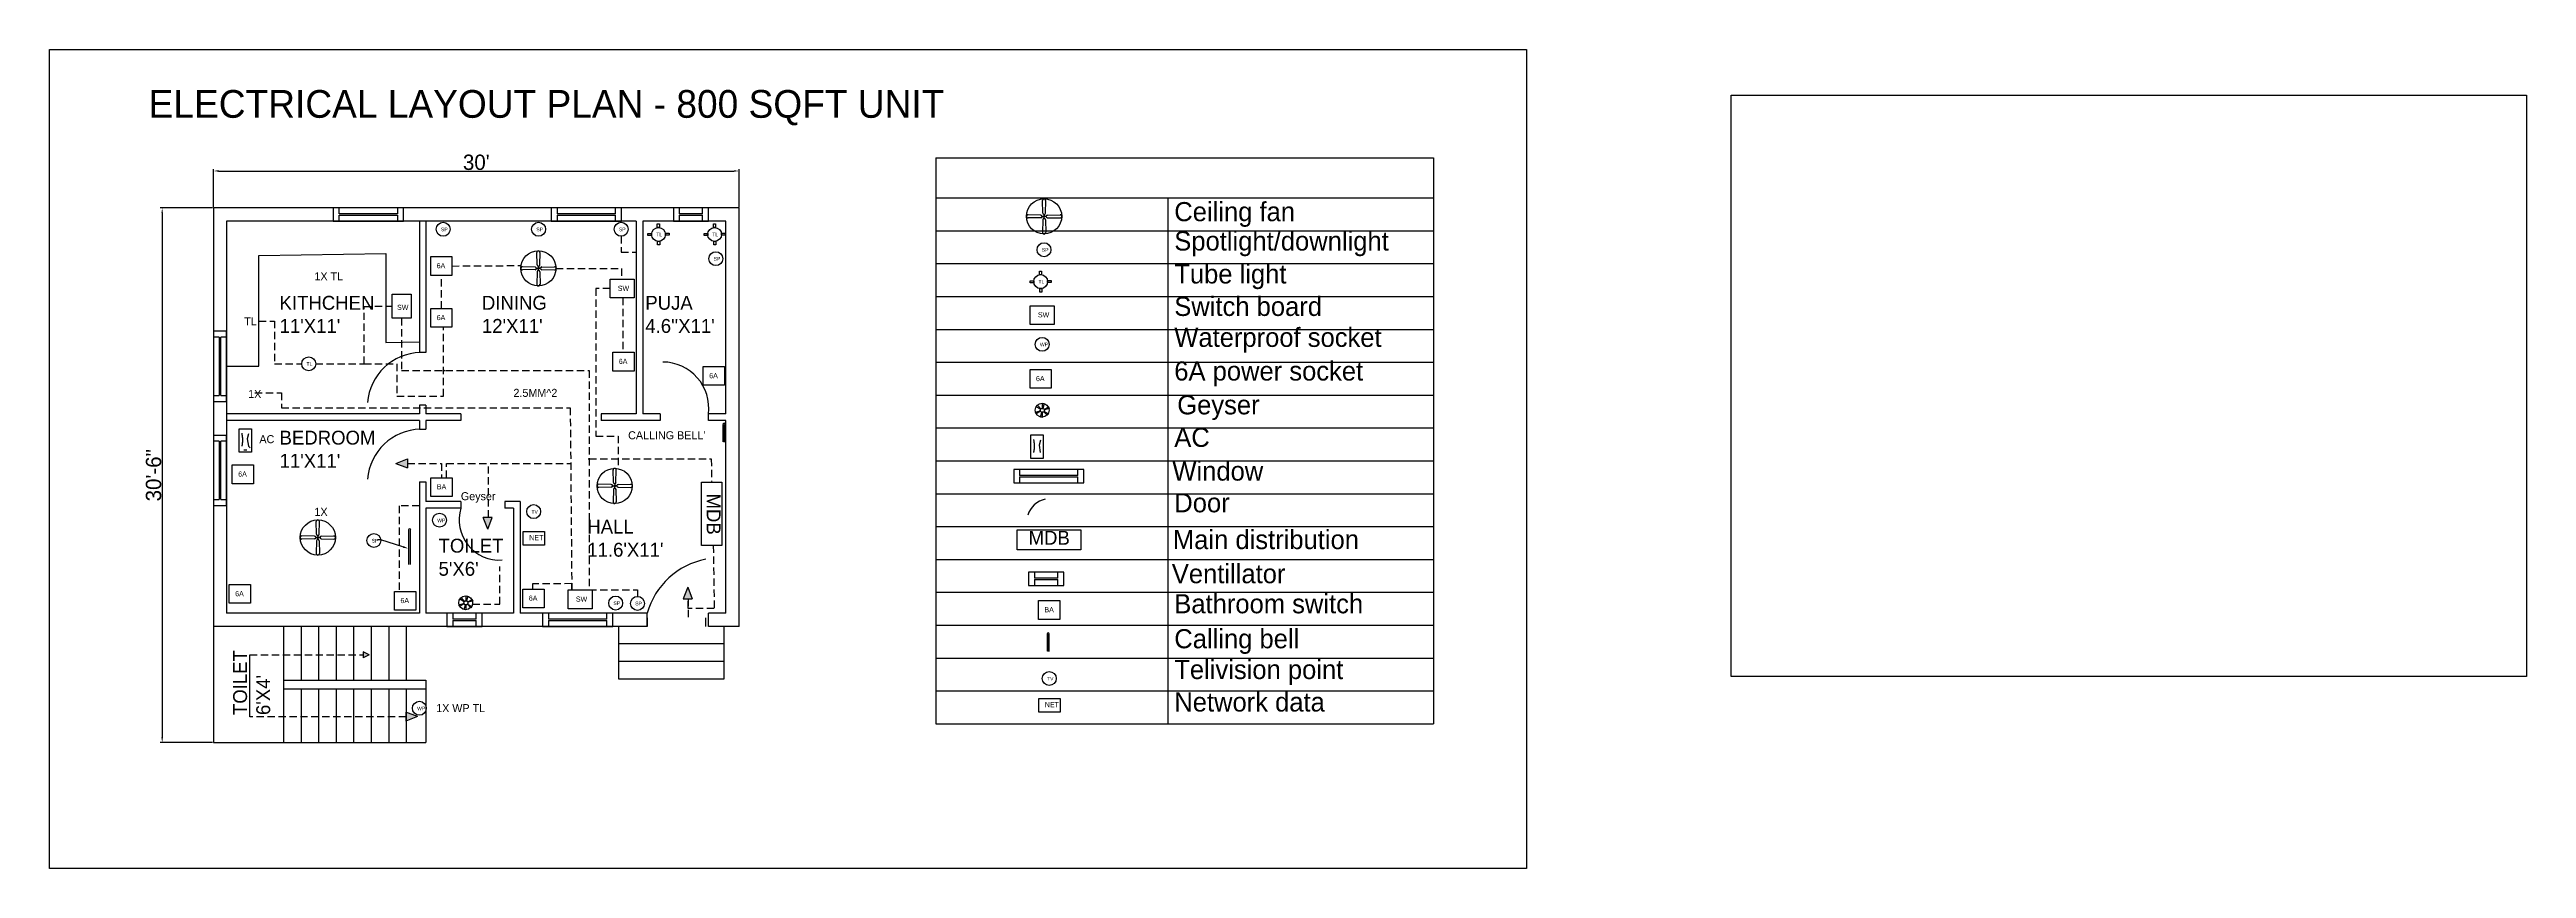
# Model space of a CAD drawing. Header units: inches. Extents: x 33780 to 67939, y 66824 to 134484.
# Drawn here: x 33780 to 35477, y 66824 to 67384 of the extents above; entities outside this region: 1.
import ezdxf
from ezdxf import colors
from ezdxf.entities.mleader import LeaderData, LeaderLine
from ezdxf.math import Vec2, Vec3

# ---------------------------------------------------------------- set-up
doc = ezdxf.new("R2010")
doc.units = ezdxf.units.IN
doc.header["$LTSCALE"] = 10
doc.linetypes.add('DASHED', pattern=[0.75, 0.5, -0.25])
for name, color, linetype in [('BU_1.5_mm^', 140, 'Continuous'), ('GNYE_2.5_mm^', 3, 'Continuous'), ('LOCBOX', 3, 'Continuous'), ('POS', 3, 'Continuous'), ('SIMB', 7, 'Continuous'), ('TAG', 51, 'Continuous'), ('TERMS', 3, 'Continuous'), ('TITLE', 7, 'Continuous'), ('WIRE CONNECTION', 3, 'DASHED'), ('WIRENO', 3, 'Continuous'), ('WIREREF', 52, 'Continuous')]:
    doc.layers.add(name, color=color, linetype=linetype)
doc.styles.add('Annotative', font='txt')
doc.dimstyles.get("Standard").update_dxf_attribs({"dimtxt": 0.18, "dimasz": 0.18, "dimexe": 0.18, "dimexo": 0.0625, "dimgap": 0.09, "dimtad": 0, "dimtih": 1, "dimtoh": 1, "dimdec": 4, "dimzin": 0, "dimdsep": 46, "dimtxsty": 'Standard', "dimcen": 0.09, "dimadec": 0, "dimazin": 0, "dimtfac": 1, "dimtdec": 4, "dimtofl": 0, "dimtmove": 0, "dimatfit": 3, "dimfxl": 1, "dimtolj": 1, "dimtzin": 0, "dimarcsym": 0})
picture_1 = doc.add_image_def('image1.jpeg', size_in_pixel=(1204, 880))

# ---------------------------------------------------------------- blocks, each defined once
blk = doc.blocks.new('*D23')
at = {"color": 0, "lineweight": -2, "transparency": 16777216}
for p, q in [((33892.5, 67276.6), (33892.5, 67302.6)), ((33896, 67301.3), (34249, 67301.3)), ((34252.5, 67276.6), (34252.5, 67302.6))]:
    blk.add_line(p, q, dxfattribs=at)
at = {"color": 0, "transparency": 16777216}
for points in [[(33896, 67301.9), (33896, 67300.8), (33892.5, 67301.3)], [(34249, 67301.9), (34249, 67300.8), (34252.5, 67301.3)]]:
    blk.add_solid(points, dxfattribs=at)
at = {"layer": 'Defpoints', "color": 0, "transparency": 16777216}
for p in [(34252.5, 67301.3), (33892.5, 67276), (34252.5, 67276)]:
    blk.add_point(p, dxfattribs=at)
at = {"color": 0, "transparency": 16777216, "insert": (34072.5, 67307.2), "char_height": 10.5, "attachment_point": 5, "style": 'Annotative'}
blk.add_mtext("30'", dxfattribs=at)
blk = doc.blocks.new('*D24')
at = {"color": 0, "lineweight": -2, "transparency": 16777216}
for p, q in [((33891.9, 67276), (33856.1, 67276)), ((33857.4, 67272.5), (33857.4, 66913.5)), ((33891.9, 66910), (33856.1, 66910))]:
    blk.add_line(p, q, dxfattribs=at)
at = {"color": 0, "transparency": 16777216}
for points in [[(33856.8, 67272.5), (33857.9, 67272.5), (33857.4, 67276)], [(33856.8, 66913.5), (33857.9, 66913.5), (33857.4, 66910)]]:
    blk.add_solid(points, dxfattribs=at)
at = {"layer": 'Defpoints', "color": 0, "transparency": 16777216}
for p in [(33892.5, 67276), (33857.4, 66910), (33892.5, 66910)]:
    blk.add_point(p, dxfattribs=at)
at = {"color": 0, "transparency": 16777216, "insert": (33851.5, 67093), "char_height": 10.5, "attachment_point": 5, "rotation": 90, "style": 'Annotative'}
blk.add_mtext('30\'-6"', dxfattribs=at)
blk = doc.blocks.new('*U37')
for p, q in [((-3.4, 0.9), (5.2, 1.1)), ((-4.3, 0), (-5.2, 0)), ((-3.4, -0.9), (5.2, -1.1))]:
    blk.add_line(p, q)
blk.add_circle((-5.8, 0), 0.524)
for centre, radius, start, end in [((-3.4, 0), 0.921, 91.1292, 270), ((5.2, 0), 1.09, 268.8682, 92.2583)]:
    blk.add_arc(centre, radius, start, end)
blk = doc.blocks.new('*U39')
at = {"layer": 'POS', "color": 0, "linetype": 'ByBlock', "lineweight": -2, "transparency": 16777216}
for p, rotation in [((8518.6, 16782.5), 90), ((8512.9, 16776.8), 180), ((8518.6, 16771), 269.9999999999999)]:
    blk.add_blockref('*U37', p, dxfattribs=dict(at, rotation=rotation))
blk.add_blockref('*U37', (8524.4, 16776.8), dxfattribs=at)
blk = doc.blocks.new('*U47')
at = {"layer": 'TAG'}
blk.add_lwpolyline([(-0.8, 6), (0.6, 6), (0.6, 3.5), (-0.8, 3.5)], close=True, dxfattribs=at)
blk.add_circle((0, -1.2), 4.76, dxfattribs=at)
blk = doc.blocks.new('*U48')
at = {"layer": 'TAG', "color": 0, "linetype": 'ByBlock', "lineweight": -2, "transparency": 16777216}
blk.add_blockref('*U47', (34197.3, 67259.1), dxfattribs=at)
for p, rotation in [((34196.1, 67257.9), 90), ((34197.3, 67256.7), 180), ((34198.5, 67257.9), 270)]:
    blk.add_blockref('*U47', p, dxfattribs=dict(at, rotation=rotation))
blk = doc.blocks.new('*U49')
at = {"layer": 'TAG'}
blk.add_lwpolyline([(-0.8, 6), (0.6, 6), (0.6, 3.5), (-0.8, 3.5)], close=True, dxfattribs=at)
blk.add_circle((0, -1.2), 4.76, dxfattribs=at)
blk = doc.blocks.new('*U51')
at = {"layer": 'TAG', "color": 0, "linetype": 'ByBlock', "lineweight": -2, "transparency": 16777216}
blk.add_blockref('*U49', (34197.3, 67259.1), dxfattribs=at)
for p, rotation in [((34196.1, 67257.9), 90), ((34197.3, 67256.7), 180), ((34198.5, 67257.9), 270)]:
    blk.add_blockref('*U49', p, dxfattribs=dict(at, rotation=rotation))
blk = doc.blocks.new('*U52')
for p, q in [((-3.4, 0.9), (5.2, 1.1)), ((-4.3, 0), (-5.2, 0)), ((-3.4, -0.9), (5.2, -1.1))]:
    blk.add_line(p, q)
blk.add_circle((-5.8, 0), 0.524)
for centre, radius, start, end in [((-3.4, 0), 0.921, 91.1292, 270), ((5.2, 0), 1.09, 268.8682, 92.2583)]:
    blk.add_arc(centre, radius, start, end)
blk = doc.blocks.new('*U54')
at = {"layer": 'POS', "color": 0, "linetype": 'ByBlock', "lineweight": -2, "transparency": 16777216}
for p, rotation in [((8518.6, 16782.5), 90), ((8512.9, 16776.8), 180), ((8518.6, 16771), 269.9999999999999)]:
    blk.add_blockref('*U52', p, dxfattribs=dict(at, rotation=rotation))
blk.add_blockref('*U52', (8524.4, 16776.8), dxfattribs=at)
blk = doc.blocks.new('*U55')
for p, q in [((-3.4, 0.9), (5.2, 1.1)), ((-4.3, 0), (-5.2, 0)), ((-3.4, -0.9), (5.2, -1.1))]:
    blk.add_line(p, q)
blk.add_circle((-5.8, 0), 0.524)
for centre, radius, start, end in [((-3.4, 0), 0.921, 91.1292, 270), ((5.2, 0), 1.09, 268.8682, 92.2583)]:
    blk.add_arc(centre, radius, start, end)
blk = doc.blocks.new('*U57')
at = {"layer": 'WIRENO', "color": 0, "linetype": 'ByBlock', "lineweight": -2, "transparency": 16777216}
for p, rotation in [((8518.6, 16782.5), 90), ((8512.9, 16776.8), 180), ((8518.6, 16771), 269.9999999999999)]:
    blk.add_blockref('*U55', p, dxfattribs=dict(at, rotation=rotation))
blk.add_blockref('*U55', (8524.4, 16776.8), dxfattribs=at)
blk = doc.blocks.new('*U58')
at = {"layer": 'TAG'}
blk.add_lwpolyline([(0.1, -0.3), (0.1, 3.1), (1.3, 2.9), (0.3, -0.3)], dxfattribs=at)
blk.add_circle((0, -1.7), 1.38, dxfattribs=at)
blk = doc.blocks.new('*U59')
at = {"layer": 'TAG', "color": 0, "linetype": 'ByBlock', "lineweight": -2, "transparency": 16777216}
blk.add_blockref('*U58', (34065.4, 67007.3), dxfattribs=at)
for p, rotation in [((34063.9, 67006.5), 59.99999999999996), ((34063.9, 67004.8), 120), ((34066.9, 67006.5), 299.9999999999999), ((34066.9, 67004.8), 239.9999999999999), ((34065.4, 67003.9), 180)]:
    blk.add_blockref('*U58', p, dxfattribs=dict(at, rotation=rotation))
blk = doc.blocks.new('*T63')
at = {"layer": 'TITLE', "color": 0, "linetype": 'ByBlock', "lineweight": -2, "transparency": 16777216}
for p, q in [((0, 0), (340.8, 0)), ((0, 0), (0, -387.5)), ((340.8, 0), (340.8, -387.5)), ((0, -27.5), (340.8, -27.5)), ((158.8, -27.5), (158.8, -387.5)), ((0, -50), (340.8, -50)), ((0, -72.5), (340.8, -72.5)), ((0, -95), (340.8, -95)), ((0, -117.5), (340.8, -117.5)), ((0, -140), (340.8, -140)), ((0, -162.5), (340.8, -162.5)), ((0, -185), (340.8, -185)), ((0, -207.5), (340.8, -207.5)), ((0, -230), (340.8, -230)), ((0, -252.5), (340.8, -252.5)), ((0, -275), (340.8, -275)), ((0, -297.5), (340.8, -297.5)), ((0, -320), (340.8, -320)), ((0, -342.5), (340.8, -342.5)), ((0, -365), (340.8, -365)), ((0, -387.5), (340.8, -387.5))]:
    blk.add_line(p, q, dxfattribs=at)
blk = doc.blocks.new('*U65')
for p, q in [((-3.4, 0.9), (5.2, 1.1)), ((-4.3, 0), (-5.2, 0)), ((-3.4, -0.9), (5.2, -1.1))]:
    blk.add_line(p, q)
blk.add_circle((-5.8, 0), 0.524)
for centre, radius, start, end in [((-3.4, 0), 0.921, 91.1292, 270), ((5.2, 0), 1.09, 268.8682, 92.2583)]:
    blk.add_arc(centre, radius, start, end)
blk = doc.blocks.new('*U67')
at = {"layer": 'WIRENO', "color": 0, "linetype": 'ByBlock', "lineweight": -2, "transparency": 16777216}
for p, rotation in [((8518.6, 16782.5), 90), ((8512.9, 16776.8), 180), ((8518.6, 16771), 269.9999999999999)]:
    blk.add_blockref('*U65', p, dxfattribs=dict(at, rotation=rotation))
blk.add_blockref('*U65', (8524.4, 16776.8), dxfattribs=at)
blk = doc.blocks.new('*U68')
at = {"layer": 'TAG'}
blk.add_lwpolyline([(-0.8, 6), (0.6, 6), (0.6, 3.5), (-0.8, 3.5)], close=True, dxfattribs=at)
blk.add_circle((0, -1.2), 4.76, dxfattribs=at)
blk = doc.blocks.new('*U70')
at = {"layer": 'TAG', "color": 0, "linetype": 'ByBlock', "lineweight": -2, "transparency": 16777216}
blk.add_blockref('*U68', (34197.3, 67259.1), dxfattribs=at)
for p, rotation in [((34196.1, 67257.9), 90), ((34197.3, 67256.7), 180), ((34198.5, 67257.9), 270)]:
    blk.add_blockref('*U68', p, dxfattribs=dict(at, rotation=rotation))
blk = doc.blocks.new('*U71')
at = {"layer": 'TAG'}
blk.add_lwpolyline([(0.1, -0.3), (0.1, 3.1), (1.3, 2.9), (0.3, -0.3)], dxfattribs=at)
blk.add_circle((0, -1.7), 1.38, dxfattribs=at)
blk = doc.blocks.new('*U73')
at = {"layer": 'TAG', "color": 0, "linetype": 'ByBlock', "lineweight": -2, "transparency": 16777216}
blk.add_blockref('*U71', (34065.4, 67007.3), dxfattribs=at)
for p, rotation in [((34063.9, 67006.5), 59.99999999999996), ((34063.9, 67004.8), 120), ((34066.9, 67006.5), 299.9999999999999), ((34066.9, 67004.8), 239.9999999999999), ((34065.4, 67003.9), 180)]:
    blk.add_blockref('*U71', p, dxfattribs=dict(at, rotation=rotation))

msp = doc.modelspace()

# ---------------------------------------------------------------- hatches: boundary and pattern name
at = {"layer": 'TITLE'}
h = msp.add_hatch(color=256, dxfattribs=at)
h.set_gradient(color1=(0, 255, 0), color2=(0, 255, 0), tint=1)
h.paths.add_polyline_path([(34217.31, 67016.47), (34214.22, 67008.45), (34220.39, 67008.45)])
h.paths.add_polyline_path([(34025.35, 67104.22), (34017.34, 67101.13), (34025.35, 67098.04)])
h.paths.add_polyline_path([(34083.45, 67064.1), (34077.28, 67064.1), (34080.36, 67056.09)])
h = msp.add_hatch(color=256, dxfattribs=at)
h.set_gradient(color1=(0, 255, 0), color2=(0, 255, 0), tint=1)
h.paths.add_polyline_path([(34032.34, 66927.82), (34024.5, 66930.84), (34024.5, 66924.8)])
h.paths.add_polyline_path([(33995, 66967.97), (33999.21, 66970.08), (33995, 66972.03)])

# ---------------------------------------------------------------- linework, layer by layer
for p, q in [((34252.5, 67276), (33892.5, 67276)), ((33892.5, 67276), (33892.5, 66910)), ((33901.5, 67267), (33901.5, 66998.5)), ((34182, 67267), (33901.5, 67267)), ((34033.5, 67267), (34033.5, 67177)), ((34038, 67267), (34038, 67177)), ((34182, 67267), (34182, 67135)), ((34243.5, 67267), (34186.5, 67267)), ((34186.5, 67267), (34186.5, 67135)), ((34243.5, 67135), (34243.5, 67267)), ((34252.5, 66989.5), (34252.5, 67276)), ((33897.5, 67147.58), (33897.5, 67187.58)), ((33901.5, 67187.58), (33897.5, 67187.58)), ((34038, 67177), (34033.5, 67177)), ((33897.5, 67147.58), (33901.5, 67147.58)), ((34033.5, 67135), (33901.5, 67135)), ((34033.5, 67130.5), (33901.5, 67130.5)), ((34038, 67141), (34033.5, 67141)), ((34033.5, 67141), (34033.5, 67135)), ((34033.5, 67130.5), (34033.5, 67124.5)), ((34033.5, 67130.5), (34033.5, 67124.5)), ((34038, 67141), (34038, 67135)), ((34062, 67135), (34038, 67135)), ((34062, 67130.5), (34038, 67130.5)), ((34038, 67130.5), (34038, 67124.5)), ((34062, 67135), (34062, 67130.5)), ((34158, 67135), (34158, 67130.5)), ((34182, 67135), (34158, 67135)), ((34198.5, 67130.5), (34158, 67130.5)), ((34198.5, 67135), (34186.5, 67135)), ((34198.5, 67135), (34198.5, 67130.5)), ((34243.5, 67135), (34231.5, 67135)), ((34231.5, 67130.5), (34231.5, 67135)), ((34243.5, 67130.5), (34231.5, 67130.5)), ((34243.5, 66998.5), (34243.5, 67130.5)), ((34033.5, 67124.5), (34038, 67124.5)), ((34033.5, 67088.5), (34038, 67088.5)), ((34033.5, 67088.5), (34033.5, 66998.5)), ((34033.5, 67088.5), (34033.5, 67075)), ((34038, 67088.5), (34038, 67075)), ((34062, 67075), (34038, 67075)), ((34038, 67070.5), (34038, 66998.5)), ((34062, 67070.5), (34038, 67070.5)), ((34062, 67075), (34062, 67070.5)), ((34102.5, 67075), (34092, 67075)), ((34092, 67075), (34092, 67070.5)), ((34098, 67070.5), (34092, 67070.5)), ((34098, 67070.5), (34098, 66998.5)), ((34098, 67070.5), (34098, 66998.5)), ((34102.5, 67075), (34102.5, 66998.5)), ((34033.5, 66998.5), (33901.5, 66998.5)), ((34098, 66998.5), (34038, 66998.5)), ((34189.5, 66998.5), (34102.5, 66998.5)), ((34161.93, 66994.5), (34161.93, 66998.5)), ((34161.93, 66989.5), (34161.93, 66993.5)), ((34165.93, 66989.5), (34165.93, 66998.5)), ((34189.5, 66989.5), (34189.5, 66998.5)), ((34189.5, 66995.5), (34189.5, 66989.5)), ((34229.5, 66995.5), (34229.5, 66989.5)), ((34243.5, 66998.5), (34231.5, 66998.5)), ((34231.5, 66989.5), (34231.5, 66998.5)), ((34189.5, 66989.5), (33892.5, 66989.5)), ((33940.5, 66989.5), (33940.5, 66910)), ((33952.5, 66989.5), (33952.5, 66952.75)), ((33964.5, 66989.5), (33964.5, 66952.75)), ((33976.5, 66989.5), (33976.5, 66952.75)), ((33988.5, 66989.5), (33988.5, 66952.75)), ((34000.5, 66989.5), (34000.5, 66952.75)), ((34012.5, 66989.5), (34012.5, 66952.75)), ((34024.5, 66989.5), (34024.5, 66952.75)), ((34170.11, 66953.5), (34170.11, 66989.5)), ((34242.11, 66977.5), (34170.11, 66977.5)), ((34252.5, 66989.5), (34231.5, 66989.5)), ((34242.11, 66989.5), (34242.11, 66953.5)), ((33917.5, 66927.5), (33917.5, 66970)), ((33999.21, 66970.08), (33995, 66972.03)), ((33999.21, 66970.08), (33995, 66967.97)), ((34242.11, 66965.5), (34170.11, 66965.5)), ((33940.5, 66952.75), (34038, 66952.75)), ((33940.5, 66946.75), (34038, 66946.75)), ((33952.5, 66946.75), (33952.5, 66910)), ((33964.5, 66946.75), (33964.5, 66910)), ((33976.5, 66946.75), (33976.5, 66910)), ((33988.5, 66946.75), (33988.5, 66910)), ((34000.5, 66946.75), (34000.5, 66910)), ((34012.5, 66946.75), (34012.5, 66910)), ((34024.5, 66946.75), (34024.5, 66910)), ((34038, 66952.75), (34038, 66910)), ((34242.11, 66953.5), (34170.11, 66953.5)), ((33892.5, 66910), (34038, 66910))]:
    msp.add_line(p, q)
msp.add_lwpolyline([(33995, 66972.03), (33995, 66967.97)])
at = {"layer": 'BU_1.5_mm^'}
for p, q in [((33974.59, 67276), (33974.59, 67267)), ((34022.59, 67276), (33974.59, 67276)), ((33974.59, 67267), (34022.59, 67267)), ((34022.59, 67267), (34022.59, 67276)), ((34123.87, 67276), (34123.87, 67267)), ((34171.87, 67276), (34123.87, 67276)), ((34123.87, 67267), (34171.87, 67267)), ((34127.87, 67276), (34127.87, 67272)), ((34167.87, 67272), (34127.87, 67272)), ((34127.87, 67271), (34127.87, 67267)), ((34127.87, 67271), (34167.87, 67271)), ((34167.87, 67272), (34167.87, 67276)), ((34167.87, 67267), (34167.87, 67271)), ((34171.87, 67267), (34171.87, 67276)), ((34207.5, 67276), (34207.5, 67267)), ((34231.5, 67276), (34207.5, 67276)), ((34207.5, 67267), (34231.5, 67267)), ((34211.5, 67276), (34211.5, 67272)), ((34227.5, 67272), (34211.5, 67272)), ((34211.5, 67271), (34211.5, 67267)), ((34211.5, 67271), (34227.5, 67271)), ((34227.5, 67272), (34227.5, 67276)), ((34227.5, 67267), (34227.5, 67271)), ((34231.5, 67267), (34231.5, 67276)), ((33901.5, 67191.58), (33892.5, 67191.58)), ((33892.5, 67191.58), (33892.5, 67143.58)), ((33896.5, 67187.58), (33892.5, 67187.58)), ((33896.5, 67187.58), (33896.5, 67147.58)), ((33901.5, 67143.58), (33901.5, 67191.58)), ((33892.5, 67147.58), (33896.5, 67147.58)), ((33892.5, 67143.58), (33901.5, 67143.58)), ((33901.5, 67120.32), (33892.5, 67120.32)), ((33892.5, 67120.32), (33892.5, 67072.32)), ((33896.5, 67116.32), (33892.5, 67116.32)), ((33896.5, 67116.32), (33896.5, 67076.32)), ((33897.5, 67076.32), (33897.5, 67116.32)), ((33901.5, 67116.32), (33897.5, 67116.32)), ((33901.5, 67072.32), (33901.5, 67120.32)), ((34488.6, 67096.87), (34440.6, 67096.87)), ((34440.6, 67096.87), (34440.6, 67087.87)), ((34444.6, 67096.87), (34444.6, 67092.87)), ((34484.6, 67092.87), (34484.6, 67096.87)), ((34488.6, 67087.87), (34488.6, 67096.87)), ((34440.6, 67087.87), (34488.6, 67087.87)), ((34484.6, 67092.87), (34444.6, 67092.87)), ((34444.6, 67091.87), (34444.6, 67087.87)), ((34444.6, 67091.87), (34484.6, 67091.87)), ((34484.6, 67087.87), (34484.6, 67091.87)), ((33892.5, 67076.32), (33896.5, 67076.32)), ((33892.5, 67072.32), (33901.5, 67072.32)), ((33897.5, 67076.32), (33901.5, 67076.32)), ((34450.82, 67026.6), (34450.82, 67017.6)), ((34474.82, 67026.6), (34450.82, 67026.6)), ((34450.82, 67017.6), (34474.82, 67017.6)), ((34454.82, 67026.6), (34454.82, 67022.6)), ((34470.82, 67022.6), (34454.82, 67022.6)), ((34454.82, 67021.6), (34454.82, 67017.6)), ((34454.82, 67021.6), (34470.82, 67021.6)), ((34470.82, 67022.6), (34470.82, 67026.6)), ((34470.82, 67017.6), (34470.82, 67021.6)), ((34474.82, 67017.6), (34474.82, 67026.6)), ((34052.42, 66998.5), (34052.42, 66989.5)), ((34076.42, 66998.5), (34052.42, 66998.5)), ((34056.42, 66998.5), (34056.42, 66994.5)), ((34072.42, 66994.5), (34056.42, 66994.5)), ((34056.42, 66993.5), (34056.42, 66989.5)), ((34056.42, 66993.5), (34072.42, 66993.5)), ((34072.42, 66994.5), (34072.42, 66998.5)), ((34072.42, 66989.5), (34072.42, 66993.5)), ((34076.42, 66989.5), (34076.42, 66998.5)), ((34117.93, 66998.5), (34117.93, 66989.5)), ((34165.93, 66998.5), (34117.93, 66998.5)), ((34121.93, 66998.5), (34121.93, 66994.5)), ((34161.93, 66994.5), (34121.93, 66994.5)), ((34121.93, 66993.5), (34121.93, 66989.5)), ((34121.93, 66993.5), (34161.93, 66993.5)), ((34052.42, 66989.5), (34076.42, 66989.5)), ((34117.93, 66989.5), (34165.93, 66989.5))]:
    msp.add_line(p, q, dxfattribs=at)
for points in [[(34018.59, 67276), (34018.59, 67272), (33978.59, 67272), (33978.59, 67276)], [(33978.59, 67267), (33978.59, 67271), (34018.59, 67271), (34018.59, 67267)]]:
    msp.add_lwpolyline(points, dxfattribs=at)
at = {"layer": 'POS'}
for p, q in [((33915.68, 67117.92), (33916.46, 67112.92)), ((33916.46, 67112.92), (33917.54, 67111.84)), ((34457.96, 67113.67), (34458.75, 67108.67)), ((33913.28, 67110.3), (33915.43, 67110.3))]:
    msp.add_line(p, q, dxfattribs=at)
for centre in [(34115.06, 67234.66), (34167.31, 67085.7)]:
    msp.add_circle(centre, 12.05, dxfattribs=at)
for points in [[(33911.85, 67121.85), (33912.83, 67116.75), (33911.85, 67112.82)], [(34454.13, 67117.6), (34455.12, 67112.5), (34454.13, 67108.57)]]:
    msp.add_open_spline(points, degree=2, dxfattribs=at)
at = {"layer": 'TAG'}
for p, q in [((33916.56, 67121.36), (33915.68, 67117.92)), ((34458.85, 67117.1), (34457.96, 67113.67))]:
    msp.add_line(p, q, dxfattribs=at)
for points in [[(34041.29, 67242.68), (34055.86, 67242.68), (34055.86, 67229.85), (34041.29, 67229.85)], [(34164.19, 67227.23), (34180.58, 67227.23), (34180.58, 67214.39), (34164.19, 67214.39)], [(34041.29, 67207.2), (34055.86, 67207.2), (34055.86, 67194.36), (34041.29, 67194.36)], [(34451.95, 67209.09), (34468.34, 67209.09), (34468.34, 67196.25), (34451.95, 67196.25)], [(34166.02, 67177.2), (34180.59, 67177.2), (34180.59, 67164.37), (34166.02, 67164.37)], [(34227.96, 67167.42), (34242.52, 67167.42), (34242.52, 67154.58), (34227.96, 67154.58)], [(34451.76, 67165.4), (34466.33, 67165.4), (34466.33, 67152.56), (34451.76, 67152.56)], [(33905.37, 67100.05), (33919.94, 67100.05), (33919.94, 67087.21), (33905.37, 67087.21)], [(34041.44, 67091.34), (34056, 67091.34), (34056, 67078.5), (34041.44, 67078.5)], [(34104.7, 67054.43), (34119.26, 67054.43), (34119.26, 67045.2), (34104.7, 67045.2)], [(33903.27, 67018.15), (33917.84, 67018.15), (33917.84, 67005.32), (33903.27, 67005.32)], [(34016.47, 67013.46), (34031.04, 67013.46), (34031.04, 67000.62), (34016.47, 67000.62)], [(34104.36, 67015.11), (34118.93, 67015.11), (34118.93, 67002.27), (34104.36, 67002.27)], [(34135.49, 67014.46), (34151.89, 67014.46), (34151.89, 67001.62), (34135.49, 67001.62)], [(34457.54, 67007.17), (34472.11, 67007.17), (34472.11, 66994.33), (34457.54, 66994.33)], [(34457.85, 66940.13), (34472.41, 66940.13), (34472.41, 66930.9), (34457.85, 66930.9)]]:
    msp.add_lwpolyline(points, close=True, dxfattribs=at)
for points in [[(34241.46, 67127.85), (34241.46, 67116)], [(34242.25, 67115.75), (34242.25, 67127.85)], [(34242.92, 67115.75), (34242.92, 67127.85)], [(34026.1, 67055.53), (34026.1, 67031.84)], [(34027.55, 67031.84), (34027.55, 67055.53)], [(34463.43, 66984.41), (34463.43, 66972.57)], [(34464.22, 66972.31), (34464.22, 66984.41)], [(34464.89, 66972.31), (34464.89, 66984.41)]]:
    msp.add_lwpolyline(points, dxfattribs=at)
for centre in [(34049.84, 67261.41), (34115.18, 67261.41), (34171.69, 67261.41), (34461.35, 67247.41), (34236.57, 67241.28), (34460.08, 67182.64), (33957.74, 67169.31), (34460.02, 67137.54), (34047.29, 67062.22), (34111.8, 67068.12), (34002.39, 67048.3), (34065.21, 67005.72), (34167.94, 67005.51), (34182.91, 67005.28), (34464.95, 66953.82), (34033.52, 66933.47)]:
    msp.add_circle(centre, 4.76, dxfattribs=at)
for centre in [(34242.19, 67127.85), (34026.83, 67055.53), (34464.16, 66984.41)]:
    msp.add_arc(centre, 0.727, 0, 171.82615, dxfattribs=at)
at = {"layer": 'TERMS'}
for points in [[(34027.79, 67216.95), (34027.79, 67200.55), (34014.96, 67200.55), (34014.96, 67216.95)], [(33910.13, 67124.83), (33918.54, 67124.83), (33918.54, 67108.75), (33910.13, 67108.75)], [(34452.42, 67120.58), (34460.82, 67120.58), (34460.82, 67104.5), (34452.42, 67104.5)], [(34226.85, 67088.38), (34240.58, 67088.38), (34240.58, 67044.83), (34226.85, 67044.83)], [(34442.91, 67041.97), (34442.91, 67055.7), (34486.46, 67055.7), (34486.46, 67041.97)]]:
    msp.add_lwpolyline(points, close=True, dxfattribs=at)
at = {"layer": 'TITLE'}
for p, q in [((33923.65, 67243.49), (34010.56, 67244.82)), ((33923.65, 67167.58), (33923.65, 67243.49)), ((34010.56, 67244.82), (34010.56, 67183.83)), ((34010.56, 67183.83), (34033.5, 67184.3)), ((33901.5, 67167.58), (33923.65, 67167.58)), ((34017.34, 67101.13), (34025.35, 67104.22)), ((34017.34, 67101.13), (34025.35, 67098.04)), ((34080.36, 67056.09), (34077.28, 67064.1)), ((34080.36, 67056.09), (34083.45, 67064.1)), ((34217.31, 67016.47), (34214.22, 67008.45)), ((34217.31, 67016.47), (34220.39, 67008.45)), ((34032.34, 66927.82), (34024.33, 66930.91)), ((34032.34, 66927.82), (34024.33, 66924.74))]:
    msp.add_line(p, q, dxfattribs=at)
msp.add_lwpolyline([(33780.22, 67384.46), (34791.81, 67384.46), (34791.81, 66823.82), (33780.22, 66823.82)], close=True, dxfattribs=at)
for points in [[(34025.35, 67104.22), (34025.35, 67098.04)], [(34083.45, 67064.1), (34077.28, 67064.1)], [(34083.45, 67064.1), (34077.28, 67064.1)], [(34214.22, 67008.45), (34220.39, 67008.45)], [(34214.22, 67008.45), (34220.39, 67008.45)], [(34024.33, 66930.91), (34024.33, 66924.74)], [(34024.33, 66930.91), (34024.33, 66924.74)]]:
    msp.add_lwpolyline(points, dxfattribs=at)
at = {"layer": 'WIRE CONNECTION'}
for p, q in [((34171.69, 67256.65), (34171.69, 67245.65)), ((34055.86, 67236.26), (34103.16, 67236.58)), ((34127.1, 67234.63), (34171.93, 67234.63)), ((34171.69, 67245.65), (34182, 67245.65)), ((34171.93, 67234.63), (34171.93, 67227.23)), ((34048.57, 67207.2), (34048.57, 67229.85)), ((34164.19, 67220.81), (34154.42, 67220.81)), ((34154.42, 67220.81), (34154.42, 67119.87)), ((34172.84, 67214.39), (34172.84, 67177.2)), ((33923.65, 67198.61), (33934.35, 67198.61)), ((33934.35, 67198.61), (33934.35, 67169.31)), ((33995.62, 67208.62), (34014.96, 67208.75)), ((33995.62, 67169.31), (33995.62, 67208.62)), ((34021.37, 67200.55), (34021.37, 67164.63)), ((34050.09, 67147.26), (34050.09, 67194.36)), ((33934.35, 67169.31), (33952.98, 67169.31)), ((33962.5, 67169.31), (33995.62, 67169.31)), ((33995.62, 67169.31), (34018.01, 67169.31)), ((34018.01, 67169.31), (34018.01, 67147.26)), ((34021.37, 67164.63), (34149.84, 67164.63)), ((34149.84, 67164.63), (34149.84, 67014.46)), ((33920.88, 67149.51), (33939.18, 67149.51)), ((33939.18, 67149.51), (33939.18, 67139.14)), ((34018.01, 67147.26), (34050.09, 67147.26)), ((33939.18, 67139.14), (34136.85, 67139.14)), ((34136.85, 67139.14), (34137.89, 67014.46)), ((34154.42, 67119.87), (34169.74, 67119.87)), ((34169.74, 67119.87), (34169.69, 67097.51)), ((34025.35, 67101.13), (34048.72, 67101.13)), ((34048.72, 67101.13), (34048.72, 67091.34)), ((34052.03, 67091.34), (34052.03, 67101.12)), ((34052.03, 67101.12), (34137.48, 67101.12)), ((34080.91, 67064.1), (34080.91, 67100.43)), ((34149.84, 67104.19), (34233.39, 67104.19)), ((34233.39, 67104.19), (34233.72, 67088.38)), ((34033.5, 67072.13), (34019.75, 67072.13)), ((34019.75, 67072.13), (34019.75, 67013.46)), ((34234.81, 67044.83), (34235.46, 67001.83)), ((34088.55, 67004.86), (34088.55, 67030.6)), ((34137.85, 67018.79), (34111.04, 67018.56)), ((34111.04, 67018.56), (34111.04, 67015.11)), ((34137.89, 67014.46), (34137.85, 67018.79)), ((34149.84, 67014.46), (34182.91, 67014.46)), ((34182.91, 67014.46), (34182.91, 67010.03)), ((34069.89, 67004.86), (34088.55, 67004.86)), ((34217.64, 67001.83), (34217.64, 67008.45)), ((34217.64, 67008.45), (34217.64, 66993.53)), ((34219.32, 67001.83), (34217.64, 67001.83)), ((34235.46, 67001.83), (34219.32, 67001.83)), ((33917.5, 66970), (33995, 66970)), ((34024.5, 66927.5), (33917.5, 66927.5))]:
    msp.add_line(p, q, dxfattribs=at)
for centre, radius in [((34050.09, 67164.63), 0.385), ((34149.84, 67104.19), 0.343)]:
    msp.add_circle(centre, radius, dxfattribs=at)
for p in [(34050.09, 67164.63), (34050.09, 67164.63), (34149.84, 67104.19)]:
    msp.add_point(p, dxfattribs=at)
at = {"layer": 'WIRENO'}
for centre in [(34461.4, 67270.24), (33963.98, 67050.41)]:
    msp.add_circle(centre, 12.05, dxfattribs=at)
at = {"layer": 'WIREREF'}
for centre, radius, start, end in [((34034.9, 67140.05), 36.96, 91.25828, 175.80947), ((34200.24, 67138.99), 31.51, 352.72366, 89.99009), ((34034.9, 67087.55), 36.96, 91.25828, 175.80947), ((34088.21, 67062.37), 27.44, 162.76033, 274.26344), ((34465.2, 67061.36), 15.54, 100.99423, 164.18761), ((34239.7, 66984.28), 52.17, 100.99423, 164.18761)]:
    msp.add_arc(centre, radius, start, end, dxfattribs=at)

# ---------------------------------------------------------------- block references
msp.add_blockref('*T63', (34387.29, 67310.37))
at = {"layer": 'POS'}
for name, p in [('*U54', (25596.44, 50457.88)), ('*U39', (25648.69, 50308.92))]:
    msp.add_blockref(name, p, dxfattribs=at)
at = {"layer": 'TAG'}
for name, p in [('*U48', (0, 0)), ('*U51', (38.43, 0)), ('*U70', (261.77, -32.31)), ('*U73', (394.81, 131.82)), ('*U59', (0, 0))]:
    msp.add_blockref(name, p, dxfattribs=at)
at = {"layer": 'WIRENO'}
for name, p in [('*U67', (25942.78, 50493.45)), ('*U57', (25445.37, 50273.62))]:
    msp.add_blockref(name, p, dxfattribs=at)

# ---------------------------------------------------------------- texts
at = {"attachment_point": 1}
for s, insert, char_height in [("KITHCHEN\\P11'X11'", (67875.55, 134483.75), 9.5), ("KITHCHEN\\P11'X11'", (33937.77, 67215.83), 9.5), ("DINING\\P12'X11'", (34076.35, 67215.83), 9.5), ("PUJA\\P4.6''X11'", (34188.26, 67215.83), 9.5), ("BEDROOM\\P11'X11'", (33937.77, 67123.5), 9.5), ("CALLING BELL'", (34176.51, 67123.13), 5.5), ('Geyser', (34061.94, 67081.41), 5.5), ("HALL\\P11.6'X11'", (34148.54, 67062.6), 9.5), ("TOILET\\P5'X6'", (34046.67, 67049.54), 9.5)]:
    msp.add_mtext(s, dxfattribs=dict(at, insert=insert, char_height=char_height))
at = {"insert": (33905.97, 66928.83), "char_height": 9.5, "attachment_point": 1, "rotation": 90}
msp.add_mtext("TOILET\\P6'X4'", dxfattribs=at)
at = {"layer": 'GNYE_2.5_mm^', "insert": (34097.98, 67152.17), "char_height": 5.5, "attachment_point": 1}
msp.add_mtext('2.5MM^ 2', dxfattribs=at)
at = {"layer": 'LOCBOX'}
msp.add_text('ELECTRICAL LAYOUT PLAN - 800 SQFT UNIT', height=19, dxfattribs=at).set_placement((33848.1, 67337.74))
at = {"layer": 'SIMB', "attachment_point": 1}
for s, insert, char_height in [('TL', (34195.73, 67259.1), 2.5), ('TL', (34234.16, 67259.1), 2.5), ('1X TL', (33961.64, 67231.97), 5.5), ('TL', (34457.5, 67226.79), 2.5), ('TL', (33913.54, 67201.15), 5.5), ('1X', (33916.27, 67151.39), 5.5), ('AC', (33923.95, 67120.46), 5.5), ('1X', (33961.64, 67070.72), 5.5), ('SP', (34000.85, 67049.46), 2.5), ('1X WP TL', (34045.04, 66936.31), 5.5)]:
    msp.add_mtext(s, dxfattribs=dict(at, insert=insert, char_height=char_height))
at = {"layer": 'TAG', "attachment_point": 1}
for s, insert, char_height in [('SP', (34048.3, 67262.57), 2.5), ('SW', (34169.4, 67222.76), 3.5), ('{\\C0;\\c16777215;SW}', (34018.24, 67209.71), 3.5), ('SW', (34457.16, 67204.62), 3.5), ('6A', (34170.1, 67172.73), 3.5), ('6A', (34232.03, 67162.94), 3.5), ('6A', (34455.84, 67160.93), 3.5), ('BA', (34045.51, 67086.87), 3.5), ('NET', (34108.77, 67051.99), 3.5), ('6A', (34108.44, 67010.64), 3.5), ('6A', (34020.55, 67008.98), 3.5), ('SW', (34140.7, 67009.99), 3.5), ('BA', (34461.62, 67002.7), 3.5), ('NET', (34461.92, 66937.69), 3.5)]:
    msp.add_mtext(s, dxfattribs=dict(at, insert=insert, char_height=char_height))
at = {"layer": 'TITLE', "char_height": 13.0862, "attachment_point": 1}
for s, insert in [('{\\fVijaya|b0|i0|c0|p34;Ceiling fan}', (34550.57, 67280.03)), ('{\\fVijaya|b0|i0|c0|p34;Spotlight/downlight}', (34550.57, 67259.95)), ('{\\fVijaya|b0|i0|c0|p34;Tube light}', (34550.57, 67237.38)), ('{\\fVijaya|b0|i0|c0|p34;Switch board}', (34550.57, 67215.16)), ('{\\fVijaya|b0|i0|c0|p34;Waterproof socket}', (34550.57, 67193.97)), ('{\\fVijaya|b0|i0|c0|p34;6A power socket}', (34550.57, 67170.94)), ('{\\fVijaya|b0|i0|c0|p34;Geyser}', (34552.6, 67147.77)), ('{\\fVijaya|b0|i0|c0|p34;AC}', (34550.57, 67125.53)), ('{\\fVijaya|b0|i0|c0|p34;Window}', (34549.25, 67102.44)), ('{\\fVijaya|b0|i0|c0|p34;Door}', (34550.57, 67080.73)), ('{\\fVijaya|b0|i0|c0|p34;Main distribution }', (34549.64, 67055.52)), ('{\\fVijaya|b0|i0|c0|p34;Ventillator}', (34548.88, 67032.16)), ('{\\fVijaya|b0|i0|c0|p34;Bathroom switch}', (34550.57, 67011.59)), ('{\\fVijaya|b0|i0|c0|p34;Calling bell}', (34550.57, 66987.64)), ('{\\fVijaya|b0|i0|c0|p34;Telivision point}', (34550.57, 66966.55)), ('{\\fVijaya|b0|i0|c0|p34;Network data}', (34550.57, 66944.32))]:
    msp.add_mtext_dynamic_manual_height_columns(s, width=147.6898, gutter_width=65.43, heights=[0], dxfattribs=dict(at, insert=insert))
at = {"layer": 'TITLE', "attachment_point": 1}
for s, insert, char_height in [('SP', (34113.64, 67262.57), 2.5), ('SP', (34170.15, 67262.57), 2.5), ('SP', (34459.81, 67248.57), 2.5), ('6A', (34045.36, 67238.21), 3.5), ('SP', (34235.02, 67242.44), 2.5), ('6A', (34045.36, 67202.72), 3.5), ('WP', (34458.54, 67183.8), 2.5), ('TL', (33956.2, 67170.47), 2.5), ('6A', (33909.44, 67095.58), 3.5), ('WP', (34045.75, 67063.38), 2.5), ('TV', (34110.25, 67069.29), 2.5), ('MDB', (34450.79, 67054.95), 9.5), ('6A', (33907.35, 67013.68), 3.5), ('SP', (34166.4, 67006.67), 2.5), ('SP', (34181.37, 67006.44), 2.5), ('TV', (34463.41, 66954.99), 2.5), ('WP', (34031.98, 66934.63), 2.5)]:
    msp.add_mtext(s, dxfattribs=dict(at, insert=insert, char_height=char_height))
at = {"layer": 'TITLE', "insert": (34239.83, 67080.51), "char_height": 9.5, "attachment_point": 1, "rotation": 270}
msp.add_mtext('MDB', dxfattribs=at)

# ---------------------------------------------------------------- dimensions: what is measured, and where the dimension line sits
dim = msp.add_linear_dim(base=(34252.5, 67301.34), p1=(33892.5, 67276), p2=(34252.5, 67276), dimstyle='Standard', override={"dimtxt": 10.5, "dimasz": 3.5, "dimexe": 1.25, "dimexo": 0.625, "dimgap": 0.625, "dimtad": 1, "dimtih": 0, "dimtoh": 0, "dimdec": 1, "dimzin": 8, "dimdsep": 44, "dimlunit": 3, "dimtxsty": 'Annotative', "dimcen": 2.5, "dimtdec": 1, "dimtofl": 1, "dimtolj": 0, "dimtzin": 8})
dim.commit()
dim.dimension.update_dxf_attribs({"geometry": '*D23', "text_midpoint": (34072.5, 67307.22)})
dim = msp.add_linear_dim(base=(33857.37, 66910), p1=(33892.5, 67276), p2=(33892.5, 66910), angle=90, dimstyle='Standard', override={"dimtxt": 10.5, "dimasz": 3.5, "dimexe": 1.25, "dimexo": 0.625, "dimgap": 0.625, "dimtad": 1, "dimtih": 0, "dimtoh": 0, "dimdec": 1, "dimzin": 8, "dimdsep": 44, "dimlunit": 3, "dimtxsty": 'Annotative', "dimcen": 2.5, "dimtdec": 1, "dimtofl": 1, "dimtolj": 0, "dimtzin": 8})
dim.commit()
dim.dimension.update_dxf_attribs({"geometry": '*D24', "text_midpoint": (33851.49, 67093)})

# ---------------------------------------------------------------- pictures from other files: only their frames are drawn
image = msp.add_image(picture_1, insert=(34932.09, 66955.25), size_in_units=(544.59, 398.04))
image.dxf.flags = 7

# ---------------------------------------------------------------- leaders
at = {"layer": 'TITLE'}
ml = msp.add_multileader_mtext('Standard', dxfattribs=at)
ml.set_content('', color=256)
ml.set_leader_properties()
ml.build(insert=Vec2(0, 0))
ml.multileader.update_dxf_attribs({"text_right_attachment_type": 6, "dogleg_length": 0.36})
ctx = ml.context
ctx.base_point, ctx.plane_origin = Vec3(34002.77, 67050.74), Vec3(34026.1, 67042.8)
ctx.right_attachment, ctx.text_align_type = 6, 2
notes = []
notes.append((ctx, [(0, (1, 1, 0), (34007.13, 67048.74), (-1, 0), 0.36, [(0, [(34026.1, 67042.8)], 0, [])])]))
ctx.mtext.insert, ctx.mtext.alignment, ctx.mtext.flow_direction = Vec3(34004.77, 67052.74), 3, 5
for ctx, leaders in notes:
    for number, flags, end, landing, length, lines in leaders:
        leader = LeaderData()
        leader.index, (leader.has_last_leader_line, leader.has_dogleg_vector, leader.attachment_direction) = number, flags
        leader.last_leader_point, leader.dogleg_vector, leader.dogleg_length = Vec3(end), Vec3(landing), length
        for number, points, colour, breaks in lines:
            line = LeaderLine()
            line.index, line.vertices, line.color, line.breaks = number, Vec3.list(points), colors.encode_raw_color(colour), breaks
            leader.lines.append(line)
        ctx.leaders.append(leader)

doc.saveas('drawing.dxf')
